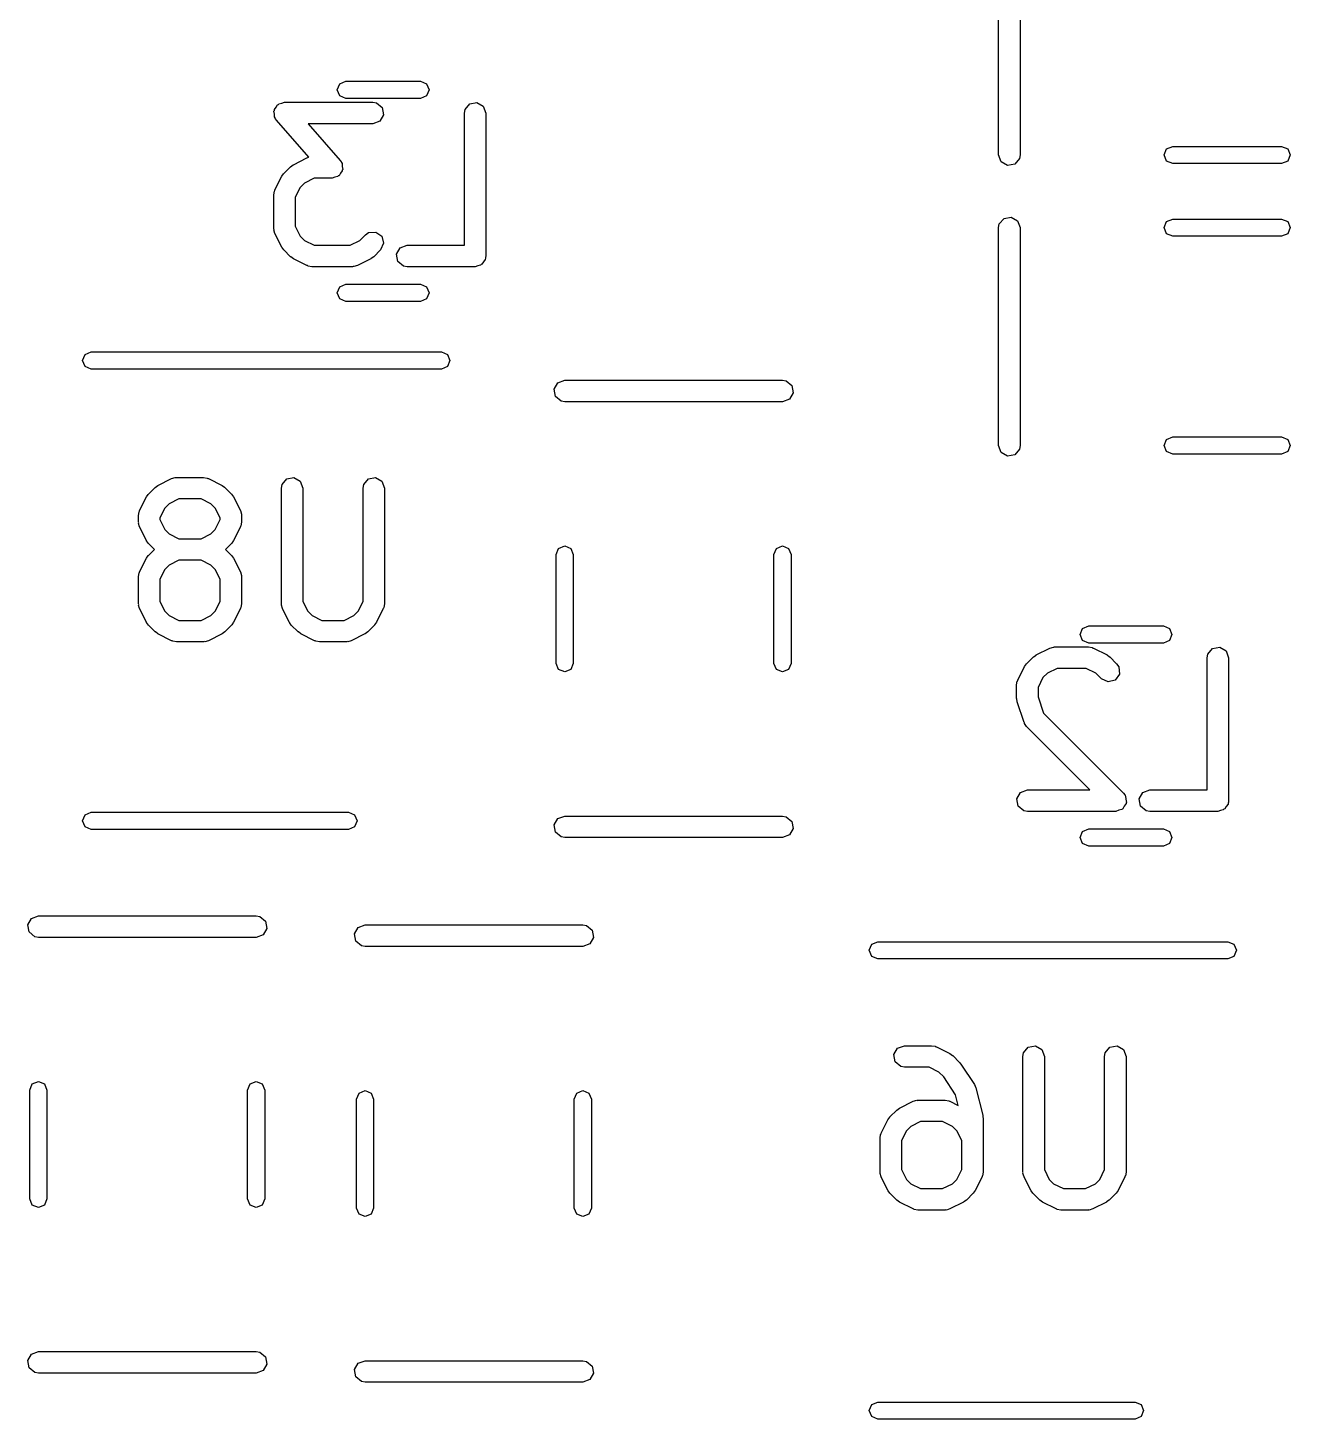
# Model space of a CAD drawing. Extents: x 0.06 to 3.41, y 0.44 to 1.54.
# Drawn here: x 2.3236 to 2.6714, y 0.4396 to 0.8227 of the extents above; entities that cross this region are included whole.
import ezdxf

# ---------------------------------------------------------------- set-up
doc = ezdxf.new("R2010")
doc.units = 0
doc.header["$MEASUREMENT"] = 0
doc.layers.add('BLACK', color=7, linetype='CONTINUOUS')

msp = doc.modelspace()

# ---------------------------------------------------------------- linework, layer by layer
at = {"layer": 'BLACK', "linetype": 'CONTINUOUS'}
for p, q in [((2.59108, 0.787717), (2.59108, 0.847717)), ((2.59699, 0.847717), (2.59699, 0.787717)), ((2.40889, 0.805669), (2.40958, 0.80734)), ((2.40958, 0.803999), (2.40889, 0.805669)), ((2.40958, 0.80734), (2.41125, 0.808031)), ((2.41125, 0.808031), (2.43182, 0.808031)), ((2.43182, 0.808031), (2.43349, 0.80734)), ((2.43349, 0.80734), (2.43418, 0.805669)), ((2.43418, 0.805669), (2.43349, 0.803999)), ((2.39156, 0.800229), (2.39206, 0.800849)), ((2.39206, 0.800849), (2.39245, 0.801538)), ((2.39245, 0.801538), (2.39267, 0.801619)), ((2.39267, 0.801619), (2.39282, 0.801802)), ((2.39282, 0.801802), (2.3936, 0.801957)), ((2.3936, 0.801957), (2.39435, 0.802229)), ((2.39435, 0.802229), (2.41872, 0.802229)), ((2.41125, 0.803307), (2.40958, 0.803999)), ((2.43182, 0.803307), (2.41125, 0.803307)), ((2.41872, 0.802229), (2.41973, 0.802051)), ((2.41973, 0.802051), (2.42128, 0.800753)), ((2.43349, 0.803999), (2.43182, 0.803307)), ((2.44407, 0.800286), (2.44537, 0.801834)), ((2.44537, 0.801834), (2.44736, 0.802184)), ((2.44736, 0.802184), (2.44911, 0.801174)), ((2.44911, 0.801174), (2.4498, 0.799276)), ((2.39144, 0.799789), (2.39156, 0.799993)), ((2.39158, 0.799005), (2.39144, 0.799789)), ((2.39156, 0.799993), (2.39156, 0.800229)), ((2.3916, 0.798209), (2.39158, 0.799005)), ((2.39177, 0.797921), (2.3916, 0.798209)), ((2.39179, 0.7978), (2.39177, 0.797921)), ((2.3919, 0.797712), (2.39179, 0.7978)), ((2.39213, 0.797332), (2.3919, 0.797712)), ((2.40109, 0.787087), (2.39213, 0.797332)), ((2.42062, 0.797014), (2.41872, 0.796324)), ((2.42163, 0.798764), (2.42062, 0.797014)), ((2.42128, 0.800753), (2.42163, 0.798764)), ((2.44389, 0.799276), (2.44407, 0.800286)), ((2.44389, 0.762859), (2.44389, 0.799276)), ((2.4498, 0.799276), (2.4498, 0.759906)), ((2.41872, 0.796324), (2.40086, 0.796324)), ((2.40086, 0.796324), (2.4097, 0.786223)), ((2.63667, 0.787717), (2.63737, 0.789387)), ((2.63737, 0.789387), (2.63904, 0.790079)), ((2.63904, 0.790079), (2.66904, 0.790079)), ((2.66904, 0.790079), (2.67071, 0.789387)), ((2.67071, 0.789387), (2.6714, 0.787717)), ((2.39678, 0.785044), (2.40053, 0.786919)), ((2.40053, 0.786919), (2.40109, 0.787087)), ((2.4097, 0.786223), (2.40993, 0.785843)), ((2.40993, 0.785843), (2.41003, 0.785755)), ((2.41003, 0.785755), (2.41005, 0.785634)), ((2.41005, 0.785634), (2.41023, 0.785345)), ((2.59177, 0.785819), (2.59108, 0.787717)), ((2.59352, 0.784809), (2.59177, 0.785819)), ((2.59681, 0.786707), (2.59551, 0.785159)), ((2.59699, 0.787717), (2.59681, 0.786707)), ((2.63737, 0.786046), (2.63667, 0.787717)), ((2.63904, 0.785354), (2.63737, 0.786046)), ((2.67071, 0.786046), (2.66904, 0.785354)), ((2.6714, 0.787717), (2.67071, 0.786046)), ((2.39171, 0.7781), (2.39359, 0.781849)), ((2.39359, 0.781849), (2.39411, 0.782558)), ((2.39411, 0.782558), (2.39414, 0.782617)), ((2.39414, 0.782617), (2.39601, 0.784491)), ((2.39601, 0.784491), (2.39674, 0.784998)), ((2.39674, 0.784998), (2.39678, 0.785044)), ((2.409, 0.781752), (2.40822, 0.781598)), ((2.40915, 0.781936), (2.409, 0.781752)), ((2.40937, 0.782016), (2.40915, 0.781936)), ((2.40977, 0.782706), (2.40937, 0.782016)), ((2.41027, 0.783326), (2.40977, 0.782706)), ((2.41023, 0.785345), (2.41024, 0.784549)), ((2.41024, 0.784549), (2.41038, 0.783765)), ((2.41038, 0.783765), (2.41026, 0.783561)), ((2.41026, 0.783561), (2.41027, 0.783326)), ((2.59551, 0.785159), (2.59352, 0.784809)), ((2.66904, 0.785354), (2.63904, 0.785354)), ((2.39158, 0.777789), (2.39169, 0.777924)), ((2.39169, 0.777924), (2.39171, 0.7781)), ((2.39865, 0.77878), (2.3973, 0.776082)), ((2.39985, 0.779977), (2.39865, 0.77878)), ((2.40255, 0.781325), (2.39985, 0.779977)), ((2.40747, 0.781325), (2.40255, 0.781325)), ((2.40822, 0.781598), (2.40747, 0.781325)), ((2.3914, 0.776779), (2.39158, 0.777789)), ((2.3914, 0.767405), (2.3914, 0.776779)), ((2.3973, 0.776082), (2.3973, 0.768102)), ((2.59126, 0.768726), (2.59256, 0.770274)), ((2.59256, 0.770274), (2.59455, 0.770624)), ((2.59455, 0.770624), (2.5963, 0.769615)), ((2.39146, 0.767239), (2.3914, 0.767405)), ((2.39142, 0.767068), (2.39146, 0.767239)), ((2.39171, 0.766085), (2.39142, 0.767068)), ((2.3973, 0.768102), (2.39865, 0.765405)), ((2.41748, 0.766332), (2.41949, 0.766508)), ((2.41949, 0.766508), (2.42114, 0.765349)), ((2.59108, 0.767717), (2.59126, 0.768726)), ((2.59108, 0.707717), (2.59108, 0.767717)), ((2.5963, 0.769615), (2.59699, 0.767717)), ((2.59699, 0.767717), (2.59699, 0.707717)), ((2.63667, 0.767717), (2.63737, 0.769387)), ((2.63737, 0.766046), (2.63667, 0.767717)), ((2.63737, 0.769387), (2.63904, 0.770079)), ((2.63904, 0.770079), (2.66904, 0.770079)), ((2.66904, 0.770079), (2.67071, 0.769387)), ((2.67071, 0.769387), (2.6714, 0.767717)), ((2.6714, 0.767717), (2.67071, 0.766046)), ((2.39359, 0.762335), (2.39171, 0.766085)), ((2.39865, 0.765405), (2.39985, 0.764208)), ((2.39985, 0.764208), (2.40255, 0.762859)), ((2.40255, 0.762859), (2.4124, 0.762859)), ((2.4124, 0.762859), (2.4151, 0.764208)), ((2.4151, 0.764208), (2.41664, 0.765744)), ((2.41664, 0.765744), (2.41748, 0.766332)), ((2.42166, 0.763398), (2.42081, 0.761568)), ((2.42114, 0.765349), (2.42166, 0.763398)), ((2.4262, 0.762168), (2.4281, 0.762859)), ((2.4281, 0.762859), (2.44389, 0.762859)), ((2.63904, 0.765354), (2.63737, 0.766046)), ((2.66904, 0.765354), (2.63904, 0.765354)), ((2.67071, 0.766046), (2.66904, 0.765354)), ((2.39363, 0.762291), (2.39359, 0.762335)), ((2.39414, 0.761568), (2.39363, 0.762291)), ((2.39601, 0.759693), (2.39414, 0.761568)), ((2.39607, 0.759666), (2.39601, 0.759693)), ((2.39678, 0.75914), (2.39607, 0.759666)), ((2.40053, 0.757265), (2.39678, 0.75914)), ((2.41817, 0.75914), (2.41442, 0.757265)), ((2.41821, 0.759187), (2.41817, 0.75914)), ((2.41894, 0.759693), (2.41821, 0.759187)), ((2.42081, 0.761568), (2.41894, 0.759693)), ((2.42519, 0.760419), (2.4262, 0.762168)), ((2.42554, 0.75843), (2.42519, 0.760419)), ((2.44962, 0.758896), (2.44913, 0.758309)), ((2.44969, 0.75928), (2.44962, 0.758896)), ((2.44975, 0.759394), (2.44969, 0.75928)), ((2.4498, 0.759906), (2.44973, 0.759523)), ((2.44973, 0.759523), (2.44975, 0.759394)), ((2.40071, 0.757245), (2.40053, 0.757265)), ((2.40084, 0.757132), (2.40071, 0.757245)), ((2.40185, 0.756954), (2.40084, 0.757132)), ((2.4131, 0.756954), (2.40185, 0.756954)), ((2.41326, 0.757014), (2.4131, 0.756954)), ((2.41344, 0.756973), (2.41326, 0.757014)), ((2.41442, 0.757265), (2.41344, 0.756973)), ((2.42709, 0.757132), (2.42554, 0.75843)), ((2.4281, 0.756954), (2.42709, 0.757132)), ((2.44684, 0.756954), (2.4281, 0.756954)), ((2.44757, 0.757216), (2.44684, 0.756954)), ((2.44832, 0.757349), (2.44757, 0.757216)), ((2.44849, 0.757553), (2.44832, 0.757349)), ((2.44874, 0.757644), (2.44849, 0.757553)), ((2.44913, 0.758309), (2.44874, 0.757644)), ((2.40889, 0.749764), (2.40958, 0.751434)), ((2.40958, 0.751434), (2.41125, 0.752126)), ((2.41125, 0.752126), (2.43182, 0.752126)), ((2.43182, 0.752126), (2.43349, 0.751434)), ((2.43349, 0.751434), (2.43418, 0.749764)), ((2.40958, 0.748093), (2.40889, 0.749764)), ((2.41125, 0.747402), (2.40958, 0.748093)), ((2.43182, 0.747402), (2.41125, 0.747402)), ((2.43349, 0.748093), (2.43182, 0.747402)), ((2.43418, 0.749764), (2.43349, 0.748093)), ((2.33874, 0.731102), (2.33943, 0.732773)), ((2.33943, 0.732773), (2.3411, 0.733465)), ((2.3411, 0.733465), (2.43756, 0.733465)), ((2.43756, 0.733465), (2.43923, 0.732773)), ((2.43923, 0.732773), (2.43992, 0.731102)), ((2.33943, 0.729432), (2.33874, 0.731102)), ((2.3411, 0.72874), (2.33943, 0.729432)), ((2.43756, 0.72874), (2.3411, 0.72874)), ((2.43923, 0.729432), (2.43756, 0.72874)), ((2.43992, 0.731102), (2.43923, 0.729432)), ((2.46863, 0.723229), (2.46964, 0.724978)), ((2.46964, 0.724978), (2.47154, 0.725669)), ((2.47154, 0.725669), (2.53154, 0.725669)), ((2.53154, 0.725669), (2.53255, 0.725491)), ((2.53255, 0.725491), (2.53409, 0.724193)), ((2.46898, 0.72124), (2.46863, 0.723229)), ((2.47053, 0.719942), (2.46898, 0.72124)), ((2.53343, 0.720455), (2.53154, 0.719764)), ((2.53444, 0.722204), (2.53343, 0.720455)), ((2.53409, 0.724193), (2.53444, 0.722204)), ((2.47154, 0.719764), (2.47053, 0.719942)), ((2.53154, 0.719764), (2.47154, 0.719764)), ((2.63667, 0.707717), (2.63737, 0.709387)), ((2.63737, 0.709387), (2.63904, 0.710079)), ((2.63904, 0.710079), (2.66904, 0.710079)), ((2.66904, 0.710079), (2.67071, 0.709387)), ((2.67071, 0.709387), (2.6714, 0.707717)), ((2.59177, 0.705819), (2.59108, 0.707717)), ((2.59352, 0.704809), (2.59177, 0.705819)), ((2.59551, 0.705159), (2.59352, 0.704809)), ((2.59681, 0.706707), (2.59551, 0.705159)), ((2.59699, 0.707717), (2.59681, 0.706707)), ((2.63737, 0.706046), (2.63667, 0.707717)), ((2.63904, 0.705354), (2.63737, 0.706046)), ((2.66904, 0.705354), (2.63904, 0.705354)), ((2.67071, 0.706046), (2.66904, 0.705354)), ((2.6714, 0.707717), (2.67071, 0.706046)), ((2.35949, 0.696736), (2.36324, 0.69861)), ((2.36324, 0.69861), (2.36423, 0.698903)), ((2.36423, 0.698903), (2.3644, 0.698862)), ((2.3644, 0.698862), (2.36457, 0.698922)), ((2.36457, 0.698922), (2.37206, 0.698922)), ((2.37206, 0.698922), (2.37307, 0.698744)), ((2.37307, 0.698744), (2.37321, 0.698631)), ((2.37321, 0.698631), (2.37338, 0.69861)), ((2.37338, 0.69861), (2.37713, 0.696736)), ((2.39366, 0.696979), (2.39496, 0.698526)), ((2.39496, 0.698526), (2.39695, 0.698877)), ((2.39695, 0.698877), (2.3987, 0.697867)), ((2.3987, 0.697867), (2.39939, 0.695969)), ((2.41616, 0.696979), (2.41746, 0.698526)), ((2.41746, 0.698526), (2.41945, 0.698877)), ((2.41945, 0.698877), (2.4212, 0.697867)), ((2.4212, 0.697867), (2.42189, 0.695969)), ((2.3563, 0.69354), (2.35683, 0.694249)), ((2.35683, 0.694249), (2.35685, 0.694308)), ((2.35685, 0.694308), (2.35873, 0.696182)), ((2.35873, 0.696182), (2.35945, 0.696689)), ((2.35945, 0.696689), (2.35949, 0.696736)), ((2.37713, 0.696736), (2.37784, 0.69621)), ((2.37784, 0.69621), (2.3779, 0.696182)), ((2.3779, 0.696182), (2.37978, 0.694308)), ((2.37978, 0.694308), (2.38028, 0.693585)), ((2.38028, 0.693585), (2.38033, 0.69354)), ((2.39348, 0.695969), (2.39366, 0.696979)), ((2.39348, 0.664098), (2.39348, 0.695969)), ((2.39939, 0.695969), (2.39939, 0.664795)), ((2.41598, 0.695969), (2.41616, 0.696979)), ((2.41598, 0.664795), (2.41598, 0.695969)), ((2.42189, 0.695969), (2.42189, 0.664098)), ((2.3544, 0.689615), (2.35442, 0.689791)), ((2.35442, 0.689791), (2.3563, 0.69354)), ((2.36137, 0.690471), (2.36002, 0.687773)), ((2.36256, 0.691668), (2.36137, 0.690471)), ((2.36526, 0.693017), (2.36256, 0.691668)), ((2.37137, 0.693017), (2.36526, 0.693017)), ((2.37406, 0.691668), (2.37137, 0.693017)), ((2.37526, 0.690471), (2.37406, 0.691668)), ((2.37661, 0.687773), (2.37526, 0.690471)), ((2.38033, 0.69354), (2.3822, 0.689791)), ((2.3822, 0.689791), (2.3825, 0.688808)), ((2.35411, 0.68847), (2.35429, 0.68948)), ((2.35411, 0.686595), (2.35411, 0.68847)), ((2.35417, 0.68643), (2.35411, 0.686595)), ((2.35413, 0.686258), (2.35417, 0.68643)), ((2.35442, 0.685275), (2.35413, 0.686258)), ((2.35429, 0.68948), (2.3544, 0.689615)), ((2.36002, 0.687773), (2.36002, 0.687292)), ((2.36002, 0.687292), (2.36137, 0.684595)), ((2.37526, 0.684595), (2.37661, 0.687292)), ((2.37661, 0.687292), (2.37661, 0.687773)), ((2.38252, 0.686595), (2.38234, 0.685586)), ((2.3825, 0.688808), (2.38246, 0.688636)), ((2.38246, 0.688636), (2.38252, 0.68847)), ((2.38252, 0.68847), (2.38252, 0.686595)), ((2.3563, 0.681525), (2.35442, 0.685275)), ((2.36137, 0.684595), (2.36256, 0.683398)), ((2.36256, 0.683398), (2.36526, 0.682049)), ((2.36526, 0.682049), (2.37137, 0.682049)), ((2.37137, 0.682049), (2.37406, 0.683398)), ((2.37406, 0.683398), (2.37526, 0.684595)), ((2.3822, 0.685275), (2.38033, 0.681525)), ((2.38222, 0.68545), (2.3822, 0.685275)), ((2.38234, 0.685586), (2.38222, 0.68545)), ((2.35635, 0.681481), (2.3563, 0.681525)), ((2.35685, 0.680758), (2.35635, 0.681481)), ((2.35851, 0.679096), (2.35685, 0.680758)), ((2.35685, 0.677435), (2.35851, 0.679096)), ((2.37978, 0.680758), (2.37811, 0.679096)), ((2.37811, 0.679096), (2.37978, 0.677435)), ((2.3798, 0.680816), (2.37978, 0.680758)), ((2.38033, 0.681525), (2.3798, 0.680816)), ((2.46917, 0.677717), (2.46987, 0.679387)), ((2.46987, 0.679387), (2.47154, 0.680079)), ((2.47154, 0.680079), (2.47321, 0.679387)), ((2.47321, 0.679387), (2.4739, 0.677717)), ((2.52917, 0.677717), (2.52987, 0.679387)), ((2.52987, 0.679387), (2.53154, 0.680079)), ((2.53154, 0.680079), (2.53321, 0.679387)), ((2.53321, 0.679387), (2.5339, 0.677717)), ((2.35442, 0.672918), (2.3563, 0.676667)), ((2.3563, 0.676667), (2.35683, 0.677376)), ((2.35683, 0.677376), (2.35685, 0.677435)), ((2.36256, 0.674795), (2.36137, 0.673598)), ((2.36526, 0.676144), (2.36256, 0.674795)), ((2.37137, 0.676144), (2.36526, 0.676144)), ((2.37406, 0.674795), (2.37137, 0.676144)), ((2.37526, 0.673598), (2.37406, 0.674795)), ((2.37978, 0.677435), (2.38028, 0.676712)), ((2.38028, 0.676712), (2.38033, 0.676667)), ((2.38033, 0.676667), (2.3822, 0.672918)), ((2.46917, 0.647717), (2.46917, 0.677717)), ((2.4739, 0.677717), (2.4739, 0.647717)), ((2.52917, 0.647717), (2.52917, 0.677717)), ((2.5339, 0.677717), (2.5339, 0.647717)), ((2.35411, 0.671597), (2.35429, 0.672607)), ((2.35411, 0.664098), (2.35411, 0.671597)), ((2.35429, 0.672607), (2.3544, 0.672742)), ((2.3544, 0.672742), (2.35442, 0.672918)), ((2.36137, 0.673598), (2.36002, 0.6709)), ((2.36002, 0.6709), (2.36002, 0.664795)), ((2.37661, 0.6709), (2.37526, 0.673598)), ((2.37661, 0.664795), (2.37661, 0.6709)), ((2.3822, 0.672918), (2.3825, 0.671935)), ((2.3825, 0.671935), (2.38246, 0.671763)), ((2.38246, 0.671763), (2.38252, 0.671597)), ((2.38252, 0.671597), (2.38252, 0.664098)), ((2.35417, 0.663932), (2.35411, 0.664098)), ((2.35413, 0.663761), (2.35417, 0.663932)), ((2.35442, 0.662778), (2.35413, 0.663761)), ((2.36002, 0.664795), (2.36137, 0.662098)), ((2.37526, 0.662098), (2.37661, 0.664795)), ((2.38222, 0.662953), (2.3822, 0.662778)), ((2.38234, 0.663088), (2.38222, 0.662953)), ((2.38252, 0.664098), (2.38234, 0.663088)), ((2.39354, 0.663932), (2.39348, 0.664098)), ((2.3935, 0.663761), (2.39354, 0.663932)), ((2.3938, 0.662778), (2.3935, 0.663761)), ((2.39939, 0.664795), (2.40074, 0.662098)), ((2.41463, 0.662098), (2.41598, 0.664795)), ((2.42159, 0.662953), (2.42157, 0.662778)), ((2.42171, 0.663088), (2.42159, 0.662953)), ((2.42189, 0.664098), (2.42171, 0.663088)), ((2.3563, 0.659028), (2.35442, 0.662778)), ((2.36137, 0.662098), (2.36256, 0.660901)), ((2.36256, 0.660901), (2.36526, 0.659552)), ((2.36526, 0.659552), (2.37137, 0.659552)), ((2.37137, 0.659552), (2.37406, 0.660901)), ((2.37406, 0.660901), (2.37526, 0.662098)), ((2.3822, 0.662778), (2.38033, 0.659028)), ((2.39567, 0.659028), (2.3938, 0.662778)), ((2.40074, 0.662098), (2.40193, 0.660901)), ((2.40193, 0.660901), (2.40463, 0.659552)), ((2.40463, 0.659552), (2.41074, 0.659552)), ((2.41074, 0.659552), (2.41343, 0.660901)), ((2.41343, 0.660901), (2.41463, 0.662098)), ((2.42157, 0.662778), (2.4197, 0.659028)), ((2.35635, 0.658984), (2.3563, 0.659028)), ((2.35685, 0.658261), (2.35635, 0.658984)), ((2.35873, 0.656386), (2.35685, 0.658261)), ((2.35879, 0.656359), (2.35873, 0.656386)), ((2.35949, 0.655833), (2.35879, 0.656359)), ((2.36324, 0.653958), (2.35949, 0.655833)), ((2.37713, 0.655833), (2.37338, 0.653958)), ((2.37718, 0.65588), (2.37713, 0.655833)), ((2.3779, 0.656386), (2.37718, 0.65588)), ((2.37978, 0.658261), (2.3779, 0.656386)), ((2.3798, 0.658319), (2.37978, 0.658261)), ((2.38033, 0.659028), (2.3798, 0.658319)), ((2.39572, 0.658984), (2.39567, 0.659028)), ((2.39622, 0.658261), (2.39572, 0.658984)), ((2.3981, 0.656386), (2.39622, 0.658261)), ((2.39816, 0.656359), (2.3981, 0.656386)), ((2.39887, 0.655833), (2.39816, 0.656359)), ((2.40261, 0.653958), (2.39887, 0.655833)), ((2.4165, 0.655833), (2.41275, 0.653958)), ((2.41655, 0.65588), (2.4165, 0.655833)), ((2.41727, 0.656386), (2.41655, 0.65588)), ((2.41915, 0.658261), (2.41727, 0.656386)), ((2.41917, 0.658319), (2.41915, 0.658261)), ((2.4197, 0.659028), (2.41917, 0.658319)), ((2.61353, 0.655669), (2.61423, 0.65734)), ((2.61423, 0.653999), (2.61353, 0.655669)), ((2.61423, 0.65734), (2.6159, 0.658031)), ((2.6159, 0.658031), (2.63647, 0.658031)), ((2.63647, 0.658031), (2.63814, 0.65734)), ((2.63814, 0.65734), (2.63883, 0.655669)), ((2.63883, 0.655669), (2.63814, 0.653999)), ((2.36342, 0.653938), (2.36324, 0.653958)), ((2.36356, 0.653825), (2.36342, 0.653938)), ((2.36457, 0.653646), (2.36356, 0.653825)), ((2.37206, 0.653646), (2.36457, 0.653646)), ((2.37223, 0.653707), (2.37206, 0.653646)), ((2.3724, 0.653666), (2.37223, 0.653707)), ((2.37338, 0.653958), (2.3724, 0.653666)), ((2.40279, 0.653938), (2.40261, 0.653958)), ((2.40293, 0.653825), (2.40279, 0.653938)), ((2.40394, 0.653646), (2.40293, 0.653825)), ((2.41143, 0.653646), (2.40394, 0.653646)), ((2.4116, 0.653707), (2.41143, 0.653646)), ((2.41177, 0.653666), (2.4116, 0.653707)), ((2.41275, 0.653958), (2.41177, 0.653666)), ((2.60143, 0.650043), (2.60518, 0.651917)), ((2.60518, 0.651917), (2.60616, 0.65221)), ((2.60616, 0.65221), (2.60633, 0.652169)), ((2.60633, 0.652169), (2.6065, 0.652229)), ((2.6065, 0.652229), (2.61587, 0.652229)), ((2.6159, 0.653307), (2.61423, 0.653999)), ((2.61587, 0.652229), (2.61688, 0.652051)), ((2.63647, 0.653307), (2.6159, 0.653307)), ((2.61688, 0.652051), (2.61702, 0.651938)), ((2.61702, 0.651938), (2.61719, 0.651917)), ((2.61719, 0.651917), (2.62094, 0.650043)), ((2.63814, 0.653999), (2.63647, 0.653307)), ((2.64872, 0.650286), (2.65001, 0.651834)), ((2.65001, 0.651834), (2.652, 0.652184)), ((2.652, 0.652184), (2.65375, 0.651174)), ((2.46987, 0.646046), (2.46917, 0.647717)), ((2.4739, 0.647717), (2.47321, 0.646046)), ((2.52987, 0.646046), (2.52917, 0.647717)), ((2.5339, 0.647717), (2.53321, 0.646046)), ((2.59876, 0.647556), (2.59878, 0.647615)), ((2.59878, 0.647615), (2.60066, 0.649489)), ((2.60066, 0.649489), (2.60138, 0.649996)), ((2.60138, 0.649996), (2.60143, 0.650043)), ((2.62094, 0.650043), (2.62165, 0.649517)), ((2.62165, 0.649517), (2.62171, 0.649489)), ((2.62171, 0.649489), (2.62358, 0.647615)), ((2.62358, 0.647615), (2.62417, 0.646775)), ((2.64854, 0.649276), (2.64872, 0.650286)), ((2.64854, 0.612859), (2.64854, 0.649276)), ((2.65375, 0.651174), (2.65444, 0.649276)), ((2.65444, 0.649276), (2.65444, 0.609906)), ((2.47154, 0.645354), (2.46987, 0.646046)), ((2.47321, 0.646046), (2.47154, 0.645354)), ((2.53154, 0.645354), (2.52987, 0.646046)), ((2.53321, 0.646046), (2.53154, 0.645354)), ((2.59636, 0.643098), (2.59823, 0.646847)), ((2.59823, 0.646847), (2.59876, 0.647556)), ((2.6033, 0.643778), (2.60195, 0.64108)), ((2.6045, 0.644975), (2.6033, 0.643778)), ((2.60719, 0.646324), (2.6045, 0.644975)), ((2.61517, 0.646324), (2.60719, 0.646324)), ((2.61787, 0.644975), (2.61517, 0.646324)), ((2.61941, 0.643439), (2.61787, 0.644975)), ((2.62435, 0.644763), (2.62319, 0.643108)), ((2.62417, 0.646775), (2.62435, 0.644763)), ((2.59604, 0.641777), (2.59622, 0.642787)), ((2.59604, 0.638028), (2.59604, 0.641777)), ((2.59622, 0.642787), (2.59634, 0.642922)), ((2.59634, 0.642922), (2.59636, 0.643098)), ((2.60195, 0.64108), (2.60195, 0.638507)), ((2.62124, 0.642585), (2.61941, 0.643439)), ((2.62319, 0.643108), (2.62124, 0.642585)), ((2.59607, 0.637967), (2.59604, 0.638028)), ((2.5962, 0.637094), (2.59607, 0.637967)), ((2.59807, 0.63147), (2.5962, 0.637094)), ((2.60195, 0.638507), (2.60345, 0.633999)), ((2.60345, 0.633999), (2.62546, 0.611994)), ((2.59818, 0.631331), (2.59807, 0.63147)), ((2.5982, 0.631156), (2.59818, 0.631331)), ((2.59878, 0.630316), (2.5982, 0.631156)), ((2.61624, 0.612859), (2.59878, 0.630316)), ((2.59609, 0.610419), (2.5971, 0.612168)), ((2.59644, 0.60843), (2.59609, 0.610419)), ((2.5971, 0.612168), (2.599, 0.612859)), ((2.599, 0.612859), (2.61624, 0.612859)), ((2.62546, 0.611994), (2.62583, 0.611466)), ((2.62583, 0.611466), (2.62593, 0.611383)), ((2.62593, 0.611383), (2.62594, 0.611304)), ((2.62594, 0.611304), (2.62605, 0.611154)), ((2.62605, 0.611154), (2.62612, 0.610269)), ((2.62612, 0.610269), (2.62628, 0.609394)), ((2.62628, 0.609394), (2.62621, 0.609277)), ((2.62621, 0.609277), (2.62622, 0.609142)), ((2.62983, 0.610419), (2.63084, 0.612168)), ((2.63019, 0.60843), (2.62983, 0.610419)), ((2.63084, 0.612168), (2.63274, 0.612859)), ((2.63274, 0.612859), (2.64854, 0.612859)), ((2.65433, 0.60928), (2.65427, 0.608896)), ((2.6544, 0.609394), (2.65433, 0.60928)), ((2.65444, 0.609906), (2.65438, 0.609523)), ((2.65438, 0.609523), (2.6544, 0.609394)), ((2.33874, 0.604331), (2.33943, 0.606001)), ((2.33943, 0.606001), (2.3411, 0.606693)), ((2.3411, 0.606693), (2.41197, 0.606693)), ((2.41197, 0.606693), (2.41364, 0.606001)), ((2.41364, 0.606001), (2.41433, 0.604331)), ((2.46964, 0.604978), (2.47154, 0.605669)), ((2.47154, 0.605669), (2.53154, 0.605669)), ((2.53154, 0.605669), (2.53255, 0.605491)), ((2.53255, 0.605491), (2.53409, 0.604193)), ((2.59799, 0.607132), (2.59644, 0.60843)), ((2.599, 0.606954), (2.59799, 0.607132)), ((2.62337, 0.606954), (2.599, 0.606954)), ((2.6242, 0.607257), (2.62337, 0.606954)), ((2.62506, 0.607488), (2.6242, 0.607257)), ((2.62514, 0.607598), (2.62506, 0.607488)), ((2.62527, 0.607644), (2.62514, 0.607598)), ((2.62571, 0.608414), (2.62527, 0.607644)), ((2.62622, 0.609142), (2.62571, 0.608414)), ((2.63173, 0.607132), (2.63019, 0.60843)), ((2.63274, 0.606954), (2.63173, 0.607132)), ((2.65149, 0.606954), (2.63274, 0.606954)), ((2.65221, 0.607216), (2.65149, 0.606954)), ((2.65297, 0.607349), (2.65221, 0.607216)), ((2.65314, 0.607553), (2.65297, 0.607349)), ((2.65339, 0.607644), (2.65314, 0.607553)), ((2.65377, 0.608309), (2.65339, 0.607644)), ((2.65427, 0.608896), (2.65377, 0.608309)), ((2.33943, 0.60266), (2.33874, 0.604331)), ((2.3411, 0.601969), (2.33943, 0.60266)), ((2.41197, 0.601969), (2.3411, 0.601969)), ((2.41364, 0.60266), (2.41197, 0.601969)), ((2.41433, 0.604331), (2.41364, 0.60266)), ((2.46863, 0.603229), (2.46964, 0.604978)), ((2.46898, 0.60124), (2.46863, 0.603229)), ((2.53444, 0.602204), (2.53343, 0.600455)), ((2.53409, 0.604193), (2.53444, 0.602204)), ((2.61423, 0.601434), (2.6159, 0.602126)), ((2.6159, 0.602126), (2.63647, 0.602126)), ((2.63647, 0.602126), (2.63814, 0.601434)), ((2.47053, 0.599942), (2.46898, 0.60124)), ((2.47154, 0.599764), (2.47053, 0.599942)), ((2.53154, 0.599764), (2.47154, 0.599764)), ((2.53343, 0.600455), (2.53154, 0.599764)), ((2.61353, 0.599764), (2.61423, 0.601434)), ((2.61423, 0.598093), (2.61353, 0.599764)), ((2.6159, 0.597402), (2.61423, 0.598093)), ((2.63814, 0.598093), (2.63647, 0.597402)), ((2.63814, 0.601434), (2.63883, 0.599764)), ((2.63883, 0.599764), (2.63814, 0.598093)), ((2.63647, 0.597402), (2.6159, 0.597402)), ((2.32363, 0.575729), (2.32464, 0.577478)), ((2.32398, 0.57374), (2.32363, 0.575729)), ((2.32464, 0.577478), (2.32654, 0.578169)), ((2.32654, 0.578169), (2.38654, 0.578169)), ((2.38654, 0.578169), (2.38755, 0.577991)), ((2.38755, 0.577991), (2.38909, 0.576693)), ((2.38909, 0.576693), (2.38944, 0.574704)), ((2.41363, 0.573229), (2.41464, 0.574978)), ((2.41464, 0.574978), (2.41654, 0.575669)), ((2.41654, 0.575669), (2.47654, 0.575669)), ((2.47654, 0.575669), (2.47755, 0.575491)), ((2.47755, 0.575491), (2.47909, 0.574193)), ((2.32553, 0.572442), (2.32398, 0.57374)), ((2.32654, 0.572264), (2.32553, 0.572442)), ((2.38654, 0.572264), (2.32654, 0.572264)), ((2.38843, 0.572955), (2.38654, 0.572264)), ((2.38944, 0.574704), (2.38843, 0.572955)), ((2.41398, 0.57124), (2.41363, 0.573229)), ((2.41553, 0.569942), (2.41398, 0.57124)), ((2.47944, 0.572204), (2.47843, 0.570455)), ((2.47909, 0.574193), (2.47944, 0.572204)), ((2.55612, 0.570371), (2.5578, 0.571063)), ((2.5578, 0.571063), (2.65425, 0.571063)), ((2.65425, 0.571063), (2.65592, 0.570371)), ((2.41654, 0.569764), (2.41553, 0.569942)), ((2.47654, 0.569764), (2.41654, 0.569764)), ((2.47843, 0.570455), (2.47654, 0.569764)), ((2.55543, 0.568701), (2.55612, 0.570371)), ((2.55612, 0.56703), (2.55543, 0.568701)), ((2.65592, 0.570371), (2.65661, 0.568701)), ((2.65661, 0.568701), (2.65592, 0.56703)), ((2.5578, 0.566339), (2.55612, 0.56703)), ((2.65425, 0.566339), (2.5578, 0.566339)), ((2.65592, 0.56703), (2.65425, 0.566339)), ((2.5622, 0.539986), (2.56321, 0.541735)), ((2.56321, 0.541735), (2.56511, 0.542426)), ((2.56511, 0.542426), (2.57261, 0.542426)), ((2.57261, 0.542426), (2.57362, 0.542248)), ((2.57362, 0.542248), (2.57375, 0.542134)), ((2.57375, 0.542134), (2.57393, 0.542114)), ((2.57393, 0.542114), (2.57768, 0.540239)), ((2.59777, 0.539473), (2.59795, 0.540483)), ((2.59795, 0.540483), (2.59925, 0.54203)), ((2.59925, 0.54203), (2.60124, 0.542381)), ((2.60124, 0.542381), (2.60299, 0.541371)), ((2.60299, 0.541371), (2.60368, 0.539473)), ((2.62027, 0.539473), (2.62045, 0.540483)), ((2.62045, 0.540483), (2.62175, 0.54203)), ((2.62175, 0.54203), (2.62374, 0.542381)), ((2.62374, 0.542381), (2.62549, 0.541371)), ((2.62549, 0.541371), (2.62618, 0.539473)), ((2.56255, 0.537997), (2.5622, 0.539986)), ((2.5641, 0.536699), (2.56255, 0.537997)), ((2.56511, 0.53652), (2.5641, 0.536699)), ((2.57191, 0.53652), (2.56511, 0.53652)), ((2.57461, 0.535172), (2.57191, 0.53652)), ((2.57768, 0.540239), (2.57838, 0.539714)), ((2.57838, 0.539714), (2.57844, 0.539686)), ((2.57844, 0.539686), (2.58032, 0.537812)), ((2.58032, 0.537812), (2.58058, 0.537443)), ((2.58058, 0.537443), (2.58069, 0.537362)), ((2.58069, 0.537362), (2.58444, 0.531737)), ((2.59777, 0.507602), (2.59777, 0.539473)), ((2.60368, 0.539473), (2.60368, 0.508299)), ((2.62027, 0.508299), (2.62027, 0.539473)), ((2.62618, 0.539473), (2.62618, 0.507602)), ((2.57594, 0.533843), (2.57461, 0.535172)), ((2.57924, 0.528887), (2.57594, 0.533843)), ((2.32417, 0.530217), (2.32487, 0.531887)), ((2.32417, 0.500217), (2.32417, 0.530217)), ((2.32487, 0.531887), (2.32654, 0.532579)), ((2.32654, 0.532579), (2.32821, 0.531887)), ((2.32821, 0.531887), (2.3289, 0.530217)), ((2.3289, 0.530217), (2.3289, 0.500217)), ((2.38417, 0.530217), (2.38487, 0.531887)), ((2.38417, 0.500217), (2.38417, 0.530217)), ((2.38487, 0.531887), (2.38654, 0.532579)), ((2.38654, 0.532579), (2.38821, 0.531887)), ((2.38821, 0.531887), (2.3889, 0.530217)), ((2.3889, 0.530217), (2.3889, 0.500217)), ((2.41417, 0.527717), (2.41487, 0.529387)), ((2.41487, 0.529387), (2.41654, 0.530079)), ((2.41654, 0.530079), (2.41821, 0.529387)), ((2.41821, 0.529387), (2.4189, 0.527717)), ((2.47417, 0.527717), (2.47487, 0.529387)), ((2.47487, 0.529387), (2.47654, 0.530079)), ((2.47654, 0.530079), (2.47821, 0.529387)), ((2.47821, 0.529387), (2.4789, 0.527717)), ((2.57997, 0.52597), (2.57924, 0.528887)), ((2.58444, 0.531737), (2.58483, 0.530829)), ((2.58483, 0.530829), (2.58484, 0.530816)), ((2.58484, 0.530816), (2.58672, 0.523316)), ((2.41417, 0.497717), (2.41417, 0.527717)), ((2.4189, 0.527717), (2.4189, 0.497717)), ((2.47417, 0.497717), (2.47417, 0.527717)), ((2.4789, 0.527717), (2.4789, 0.497717)), ((2.56302, 0.524688), (2.56374, 0.525195)), ((2.56374, 0.525195), (2.56379, 0.525241)), ((2.56379, 0.525241), (2.56754, 0.527116)), ((2.56754, 0.527116), (2.56852, 0.527408)), ((2.56852, 0.527408), (2.56869, 0.527367)), ((2.56869, 0.527367), (2.56886, 0.527428)), ((2.56886, 0.527428), (2.57636, 0.527428)), ((2.57636, 0.527428), (2.57737, 0.52725)), ((2.57737, 0.52725), (2.5775, 0.527136)), ((2.5775, 0.527136), (2.57768, 0.527116)), ((2.57768, 0.527116), (2.57997, 0.52597)), ((2.55872, 0.518297), (2.56059, 0.522046)), ((2.56059, 0.522046), (2.56112, 0.522755)), ((2.56112, 0.522755), (2.56114, 0.522813)), ((2.56114, 0.522813), (2.56302, 0.524688)), ((2.56955, 0.521522), (2.56686, 0.520174)), ((2.57566, 0.521522), (2.56955, 0.521522)), ((2.57836, 0.520174), (2.57566, 0.521522)), ((2.58672, 0.523316), (2.58676, 0.522729)), ((2.58676, 0.522729), (2.58681, 0.5226)), ((2.58681, 0.5226), (2.58681, 0.507602)), ((2.5584, 0.516976), (2.55858, 0.517986)), ((2.55858, 0.517986), (2.5587, 0.518121)), ((2.5587, 0.518121), (2.55872, 0.518297)), ((2.56566, 0.518976), (2.56431, 0.516279)), ((2.56686, 0.520174), (2.56566, 0.518976)), ((2.57955, 0.518976), (2.57836, 0.520174)), ((2.5809, 0.516279), (2.57955, 0.518976)), ((2.5584, 0.507602), (2.5584, 0.516976)), ((2.56431, 0.516279), (2.56431, 0.508299)), ((2.5809, 0.508299), (2.5809, 0.516279)), ((2.55846, 0.507436), (2.5584, 0.507602)), ((2.55842, 0.507265), (2.55846, 0.507436)), ((2.55872, 0.506282), (2.55842, 0.507265)), ((2.56059, 0.502532), (2.55872, 0.506282)), ((2.56431, 0.508299), (2.56566, 0.505602)), ((2.57955, 0.505602), (2.5809, 0.508299)), ((2.5865, 0.506282), (2.58462, 0.502532)), ((2.58652, 0.506457), (2.5865, 0.506282)), ((2.58663, 0.506592), (2.58652, 0.506457)), ((2.58681, 0.507602), (2.58663, 0.506592)), ((2.59784, 0.507436), (2.59777, 0.507602)), ((2.59779, 0.507265), (2.59784, 0.507436)), ((2.59809, 0.506282), (2.59779, 0.507265)), ((2.59996, 0.502532), (2.59809, 0.506282)), ((2.60368, 0.508299), (2.60503, 0.505602)), ((2.61892, 0.505602), (2.62027, 0.508299)), ((2.62587, 0.506282), (2.62399, 0.502532)), ((2.62589, 0.506457), (2.62587, 0.506282)), ((2.626, 0.506592), (2.62589, 0.506457)), ((2.62618, 0.507602), (2.626, 0.506592)), ((2.56064, 0.502488), (2.56059, 0.502532)), ((2.56114, 0.501765), (2.56064, 0.502488)), ((2.56566, 0.505602), (2.56686, 0.504405)), ((2.56686, 0.504405), (2.56955, 0.503056)), ((2.56955, 0.503056), (2.57566, 0.503056)), ((2.57566, 0.503056), (2.57836, 0.504405)), ((2.57836, 0.504405), (2.57955, 0.505602)), ((2.58462, 0.502532), (2.58409, 0.501823)), ((2.60001, 0.502488), (2.59996, 0.502532)), ((2.60051, 0.501765), (2.60001, 0.502488)), ((2.60503, 0.505602), (2.60623, 0.504405)), ((2.60623, 0.504405), (2.60892, 0.503056)), ((2.60892, 0.503056), (2.61503, 0.503056)), ((2.61503, 0.503056), (2.61773, 0.504405)), ((2.61773, 0.504405), (2.61892, 0.505602)), ((2.62399, 0.502532), (2.62346, 0.501823)), ((2.32487, 0.498546), (2.32417, 0.500217)), ((2.32654, 0.497854), (2.32487, 0.498546)), ((2.32821, 0.498546), (2.32654, 0.497854)), ((2.3289, 0.500217), (2.32821, 0.498546)), ((2.38487, 0.498546), (2.38417, 0.500217)), ((2.38654, 0.497854), (2.38487, 0.498546)), ((2.38821, 0.498546), (2.38654, 0.497854)), ((2.3889, 0.500217), (2.38821, 0.498546)), ((2.56302, 0.49989), (2.56114, 0.501765)), ((2.56308, 0.499863), (2.56302, 0.49989)), ((2.56379, 0.499337), (2.56308, 0.499863)), ((2.56754, 0.497462), (2.56379, 0.499337)), ((2.58143, 0.499337), (2.57768, 0.497462)), ((2.58147, 0.499384), (2.58143, 0.499337)), ((2.58219, 0.49989), (2.58147, 0.499384)), ((2.58407, 0.501765), (2.58219, 0.49989)), ((2.58409, 0.501823), (2.58407, 0.501765)), ((2.60239, 0.49989), (2.60051, 0.501765)), ((2.60245, 0.499863), (2.60239, 0.49989)), ((2.60316, 0.499337), (2.60245, 0.499863)), ((2.60691, 0.497462), (2.60316, 0.499337)), ((2.6208, 0.499337), (2.61705, 0.497462)), ((2.62084, 0.499384), (2.6208, 0.499337)), ((2.62156, 0.49989), (2.62084, 0.499384)), ((2.62344, 0.501765), (2.62156, 0.49989)), ((2.62346, 0.501823), (2.62344, 0.501765)), ((2.41487, 0.496046), (2.41417, 0.497717)), ((2.41654, 0.495354), (2.41487, 0.496046)), ((2.41821, 0.496046), (2.41654, 0.495354)), ((2.4189, 0.497717), (2.41821, 0.496046)), ((2.47487, 0.496046), (2.47417, 0.497717)), ((2.47654, 0.495354), (2.47487, 0.496046)), ((2.47821, 0.496046), (2.47654, 0.495354)), ((2.4789, 0.497717), (2.47821, 0.496046)), ((2.56771, 0.497442), (2.56754, 0.497462)), ((2.56785, 0.497328), (2.56771, 0.497442)), ((2.56886, 0.49715), (2.56785, 0.497328)), ((2.57636, 0.49715), (2.56886, 0.49715)), ((2.57652, 0.497211), (2.57636, 0.49715)), ((2.57669, 0.49717), (2.57652, 0.497211)), ((2.57768, 0.497462), (2.57669, 0.49717)), ((2.60708, 0.497442), (2.60691, 0.497462)), ((2.60722, 0.497328), (2.60708, 0.497442)), ((2.60823, 0.49715), (2.60722, 0.497328)), ((2.61573, 0.49715), (2.60823, 0.49715)), ((2.61589, 0.497211), (2.61573, 0.49715)), ((2.61606, 0.49717), (2.61589, 0.497211)), ((2.61705, 0.497462), (2.61606, 0.49717)), ((2.32363, 0.455729), (2.32464, 0.457478)), ((2.32464, 0.457478), (2.32654, 0.458169)), ((2.32654, 0.458169), (2.38654, 0.458169)), ((2.38654, 0.458169), (2.38755, 0.457991)), ((2.38755, 0.457991), (2.38909, 0.456693)), ((2.38909, 0.456693), (2.38944, 0.454704)), ((2.32398, 0.45374), (2.32363, 0.455729)), ((2.32553, 0.452442), (2.32398, 0.45374)), ((2.32654, 0.452264), (2.32553, 0.452442)), ((2.38654, 0.452264), (2.32654, 0.452264)), ((2.38843, 0.452955), (2.38654, 0.452264)), ((2.38944, 0.454704), (2.38843, 0.452955)), ((2.41363, 0.453229), (2.41464, 0.454978)), ((2.41398, 0.45124), (2.41363, 0.453229)), ((2.41464, 0.454978), (2.41654, 0.455669)), ((2.41654, 0.455669), (2.47654, 0.455669)), ((2.47654, 0.455669), (2.47755, 0.455491)), ((2.47755, 0.455491), (2.47909, 0.454193)), ((2.47944, 0.452204), (2.47843, 0.450455)), ((2.47909, 0.454193), (2.47944, 0.452204)), ((2.41553, 0.449942), (2.41398, 0.45124)), ((2.41654, 0.449764), (2.41553, 0.449942)), ((2.47654, 0.449764), (2.41654, 0.449764)), ((2.47843, 0.450455), (2.47654, 0.449764)), ((2.55543, 0.441929), (2.55612, 0.443599)), ((2.55612, 0.440259), (2.55543, 0.441929)), ((2.55612, 0.443599), (2.5578, 0.444291)), ((2.5578, 0.444291), (2.62866, 0.444291)), ((2.62866, 0.444291), (2.63033, 0.443599)), ((2.63033, 0.443599), (2.63102, 0.441929)), ((2.63102, 0.441929), (2.63033, 0.440259)), ((2.5578, 0.439567), (2.55612, 0.440259)), ((2.62866, 0.439567), (2.5578, 0.439567)), ((2.63033, 0.440259), (2.62866, 0.439567))]:
    msp.add_line(p, q, dxfattribs=at)

doc.saveas('drawing.dxf')
